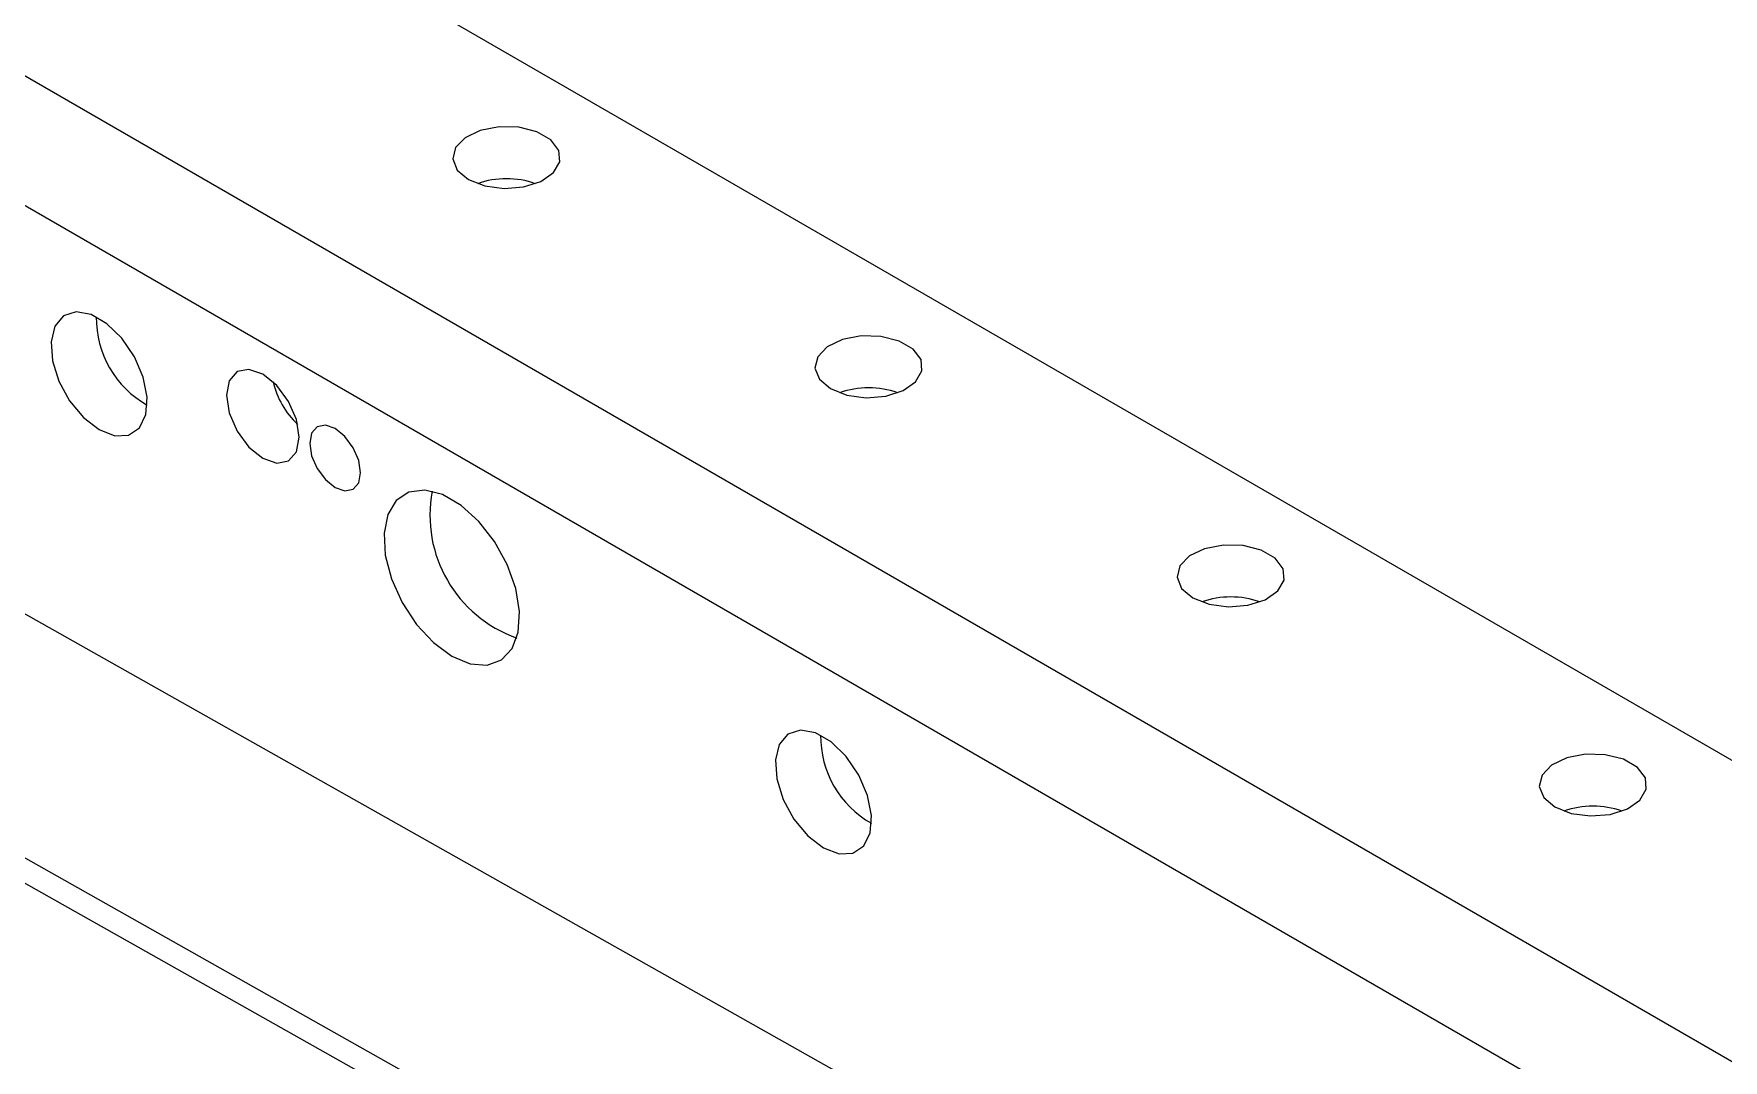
# Model space of a CAD drawing. Header units: inches. Extents: x 0 to 11, y 0 to 8.4.
# Drawn here: x 8.6229 to 8.8977, y 5.7703 to 5.9372 of the extents above; entities that cross this region are included whole.
import ezdxf

# ---------------------------------------------------------------- set-up
doc = ezdxf.new("R2010")
doc.units = ezdxf.units.IN
doc.header["$MEASUREMENT"] = 0

msp = doc.modelspace()

# ---------------------------------------------------------------- linework, layer by layer
at = {"color": 7, "linetype": 'Continuous', "lineweight": 25}
for p, q in [((9.150253326920348, 5.674067209361233), (7.504168863112857, 6.624331543372215)), ((9.107826920049154, 5.649574966006552), (7.46174245624167, 6.59983930001753)), ((9.089558510303315, 5.639028837540935), (7.443474046495835, 6.58929317155191)), ((8.77433553123126, 5.756692362431385), (8.497507610510647, 5.912648521395937)), ((8.7376240560267, 5.737681255354643), (8.46270904844438, 5.892559739116837)), ((8.734187444637744, 5.735534333674226), (8.459129529720231, 5.890493326942204))]:
    msp.add_line(p, q, dxfattribs=at)
at = {"color": 7, "linetype": 'Continuous', "lineweight": 25, "flags": 128}
for points in [[(8.693581490412543, 5.913546175724638), (8.696234365955295, 5.912497092694379), (8.699364569484775, 5.912072083562795), (8.702549349669267, 5.91232854816816), (8.70535858429738, 5.913231849544402), (8.707412870666081, 5.914659991835291), (8.708434766018083, 5.916420096510834), (8.708286257723582, 5.918274451681525), (8.706987402650661, 5.919972616406222), (8.704713618374123, 5.921285244129), (8.701771992059989, 5.922035057202377), (8.698559806642097, 5.922120789215936), (8.695510885560465, 5.921530861586189), (8.693037002501825, 5.920344947308432), (8.691472269081503, 5.918723210677256), (8.691028011218405, 5.916884676211057), (8.691764228398654, 5.915077648177162), (8.693581490412543, 5.913546175724638)], [(8.633477414011686, 5.87285533584905), (8.636022116273141, 5.871876664140022), (8.638291060559444, 5.871984753971176), (8.640038371550876, 5.873167892132118), (8.641074700989192, 5.875297867244831), (8.64128774649944, 5.878143863455884), (8.640654421294844, 5.88139747291563), (8.639243355988379, 5.884706116554148), (8.637207461400928, 5.887711251494314), (8.634767358301207, 5.890087224735885), (8.632187469722167, 5.891576562711115), (8.629747366622444, 5.892017872540927), (8.627711472034994, 5.891363331457633), (8.626300406728527, 5.889683869143862), (8.625667081523934, 5.887161481400849), (8.625880127034181, 5.884069508079433), (8.626916456472497, 5.880743012465896), (8.628663767463928, 5.877542471975863), (8.630932711750232, 5.874814714832931), (8.633477414011686, 5.87285533584905)], [(8.75250705551142, 5.879529171065358), (8.755159931054175, 5.878480088035102), (8.758290134583653, 5.878055078903516), (8.761474914768145, 5.878311543508882), (8.764284149396259, 5.879214844885122), (8.76633843576496, 5.880642987176011), (8.767360331116961, 5.882403091851556), (8.767211822822459, 5.884257447022245), (8.76591296774954, 5.885955611746943), (8.763639183473002, 5.88726823946972), (8.760697557158867, 5.888018052543098), (8.757485371740975, 5.888103784556656), (8.754436450659343, 5.887513856926908), (8.751962567600703, 5.886327942649152), (8.750397834180383, 5.884706206017978), (8.749953576317283, 5.882867671551778), (8.750689793497534, 5.881060643517882), (8.75250705551142, 5.879529171065358)], [(8.660109071776883, 5.868198305224732), (8.662375330446244, 5.867410573989719), (8.664296571776884, 5.867783871788868), (8.665580304192302, 5.869261367416212), (8.666031091069321, 5.871618125556019), (8.665580304192302, 5.87449535114557), (8.664296571776884, 5.877455012670969), (8.662375330446244, 5.880046528494374), (8.660109071776883, 5.881875363823821), (8.65784281310752, 5.882663095058835), (8.655921571776883, 5.882289797259686), (8.654637839361461, 5.880812301632342), (8.654187052484444, 5.878455543492535), (8.654637839361461, 5.875578317902985), (8.655921571776883, 5.872618656377584), (8.65784281310752, 5.870027140554179), (8.660109071776883, 5.868198305224732)], [(8.671894184796658, 5.863449014772777), (8.673479720246306, 5.862897896837833), (8.67482387229666, 5.863159066007014), (8.67572200598282, 5.864192761641815), (8.676037388592674, 5.865841612952314), (8.67572200598282, 5.867854597273363), (8.67482387229666, 5.869925255989826), (8.673479720246306, 5.871738350082695), (8.671894184796658, 5.873017852412064), (8.670308649347012, 5.873568970347009), (8.668964497296658, 5.873307801177828), (8.668066363610496, 5.872274105543026), (8.667750981000642, 5.870625254232527), (8.668066363610496, 5.868612269911479), (8.668964497296658, 5.866541611195015), (8.670308649347012, 5.864728517102148), (8.671894184796658, 5.863449014772777)], [(8.690868216758497, 5.836015874449274), (8.693849078108926, 5.834768177762365), (8.696608862609525, 5.83455925291514), (8.69894288966906, 5.835404594907751), (8.700678055177992, 5.837241508591789), (8.701685669848374, 5.839933758482626), (8.701891003509633, 5.843281672722085), (8.701278827503456, 5.847036951826714), (8.6998945441237, 5.850921083924582), (8.697840819335967, 5.85464600070671), (8.695269968512598, 5.857935442135728), (8.6923726598983, 5.860545445389042), (8.689363773618695, 5.862282438465322), (8.686466465004397, 5.863017596534315), (8.683895614181028, 5.862696396285168), (8.681841889393295, 5.861342659670967), (8.680457606013539, 5.859056787143455), (8.679845430007362, 5.856008311410826), (8.680050763668621, 5.852423323972321), (8.681058378339003, 5.848567706946026), (8.682793543847934, 5.844727413808509), (8.68512757090747, 5.841187261533607), (8.68788735540807, 5.83820980702043), (8.690868216758497, 5.836015874449274)], [(8.811432620610299, 5.845512166406079), (8.814085496153053, 5.844463083375823), (8.817215699682531, 5.844038074244237), (8.820400479867024, 5.844294538849602), (8.823209714495137, 5.845197840225842), (8.825264000863838, 5.846625982516733), (8.82628589621584, 5.848386087192276), (8.826137387921337, 5.850240442362967), (8.824838532848418, 5.851938607087663), (8.82256474857188, 5.853251234810442), (8.819623122257745, 5.854001047883819), (8.816410936839853, 5.854086779897377), (8.813362015758221, 5.853496852267629), (8.810888132699581, 5.852310937989873), (8.809323399279261, 5.850689201358699), (8.808879141416162, 5.848850666892498), (8.809615358596412, 5.847043638858603), (8.811432620610299, 5.845512166406079)], [(8.751328544209445, 5.804821326530492), (8.7538732464709, 5.803842654821463), (8.756142190757203, 5.803950744652616), (8.757889501748632, 5.805133882813558), (8.758925831186948, 5.807263857926272), (8.759138876697197, 5.810109854137326), (8.758505551492602, 5.81336346359707), (8.757094486186135, 5.81667210723559), (8.755058591598685, 5.819677242175755), (8.752618488498964, 5.822053215417327), (8.750038599919923, 5.823542553392556), (8.747598496820201, 5.823983863222368), (8.74556260223275, 5.823329322139075), (8.744151536926285, 5.821649859825301), (8.74351821172169, 5.819127472082291), (8.74373125723194, 5.816035498760875), (8.744767586670253, 5.812709003147337), (8.746514897661685, 5.809508462657305), (8.748783841947988, 5.806780705514372), (8.751328544209445, 5.804821326530492)], [(8.870358185709179, 5.8114951617468), (8.873011061251932, 5.810446078716543), (8.87614126478141, 5.810021069584957), (8.879326044965902, 5.810277534190322), (8.882135279594015, 5.811180835566564), (8.884189565962716, 5.812608977857453), (8.885211461314718, 5.814369082532997), (8.885062953020217, 5.816223437703687), (8.883764097947296, 5.817921602428385), (8.881490313670758, 5.819234230151162), (8.878548687356624, 5.819984043224539), (8.875336501938733, 5.820069775238098), (8.872287580857101, 5.81947984760835), (8.86981369779846, 5.818293933330594), (8.86824896437814, 5.81667219669942), (8.86780470651504, 5.814833662233219), (8.86854092369529, 5.813026634199324), (8.870358185709179, 5.8114951617468)]]:
    msp.add_lwpolyline(points, dxfattribs=at)
at = {"color": 7, "linetype": 'Continuous', "lineweight": 25}
for centre, radius, start, end in [((8.699768674747924, 5.89953784205046), 0.01413889598485079, 70.49262569278096, 109.5073743072122), ((8.649283577852989, 5.891030034008247), 0.01626503594346578, 179.3863820837508, 240.6082413835593), ((8.675131690793913, 5.883709207886151), 0.01368724084607809, 193.0620283766334, 226.9325950906683), ((8.758694239846804, 5.865520837391201), 0.01413889598483129, 70.49262569256885, 109.5073743074379), ((8.708519780750223, 5.858964355626505), 0.02121434853392148, 169.4878725943459, 250.5067508729569), ((8.817619804945682, 5.831503832731937), 0.0141388959848156, 70.4926256924937, 109.5073743075063), ((8.767134708050726, 5.822996024689677), 0.01626503594344515, 179.3863820836436, 240.6082413836692), ((8.87654537004456, 5.797486828072631), 0.01413889598484217, 70.49262569294424, 109.5073743070558)]:
    msp.add_arc(centre, radius, start, end, dxfattribs=at)

doc.saveas('drawing.dxf')
